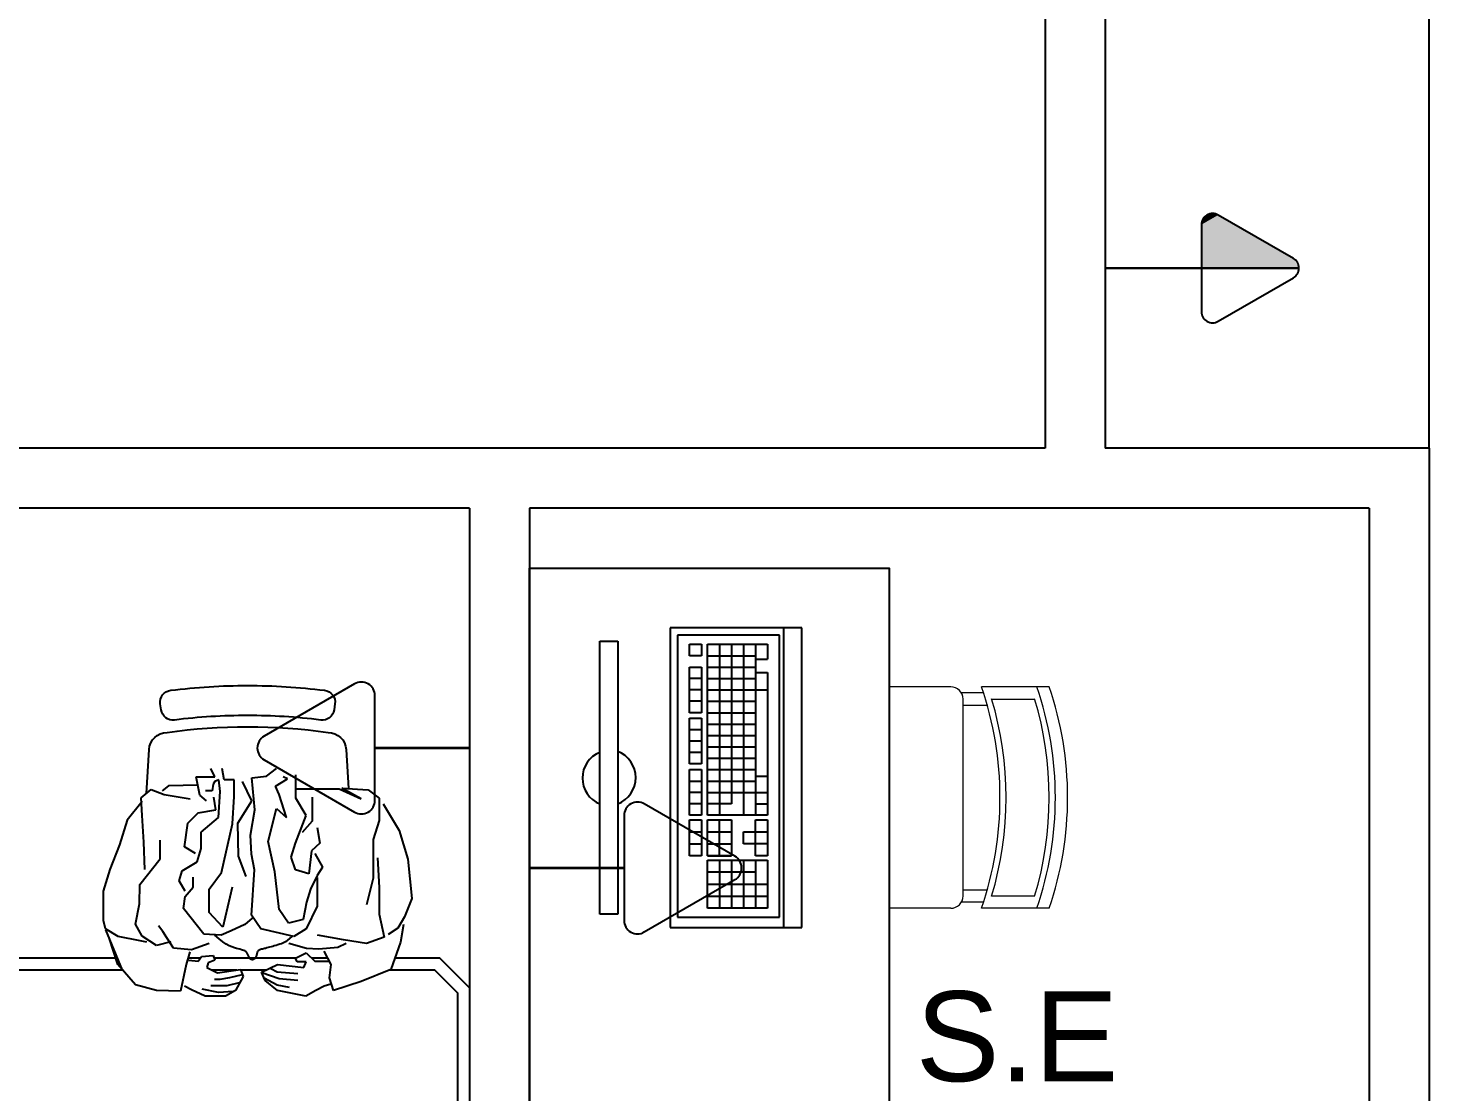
# Model space of a CAD drawing. Header units: millimetres. Extents: x 7034 to 7235, y -465 to -380.
# Drawn here: x 7115.413 to 7117.749, y -408.657 to -406.883 of the extents above; entities that cross this region are included whole.
import ezdxf

# ---------------------------------------------------------------- set-up
doc = ezdxf.new("R2010")
doc.units = ezdxf.units.MM
doc.header["$LTSCALE"] = 0.005
doc.linetypes.add('CONTINUO', pattern=[0])
doc.layers.get('0').update_dxf_attribs({"linetype": 'CONTINUO'})
doc.layers.add('0-LAYOUT', color=250, linetype='Continuous', lineweight=25)
for name, color, linetype in [('0-TOMADAS', 12, 'Continuous'), ('ARQ-PEITORIAL', 4, 'Continuous'), ('ARQ_MOBILIARIO 2', 252, 'Continuous'), ('ARQ_TXT_AMBIENTE', 3, 'Continuous')]:
    doc.layers.add(name, color=color, linetype=linetype)
doc.styles.get("Standard").update_dxf_attribs({"font": 'arial.ttf'})

# ---------------------------------------------------------------- blocks, each defined once
blk = doc.blocks.new('vafres')
at = {"lineweight": 13, "ltscale": 0.2}
for p, q in [((2157.847, 914.6481), (2157.847, 914.5352)), ((2158.2163, 914.6481), (2158.2163, 914.5352)), ((2157.8675, 914.5521), (2157.8675, 914.6239)), ((2158.1958, 914.5521), (2158.1958, 914.6239)), ((2157.8573, 914.5386), (2157.8573, 914.5017)), ((2157.8778, 914.5044), (2157.8778, 914.5455)), ((2158.1856, 914.5044), (2158.1856, 914.5448)), ((2158.2061, 914.5386), (2158.2061, 914.5017)), ((2158.1958, 914.5044), (2157.8675, 914.5044)), ((2157.847, 914.4839), (2157.847, 914.3813)), ((2158.2163, 914.4839), (2158.2163, 914.3813))]:
    blk.add_line(p, q, dxfattribs=at)
for centre, radius, start, end in [((2158.0317, 914.1094), 0.5694, 71.0753, 108.9246), ((2158.0317, 914.0889), 0.5694, 71.0753, 108.9246), ((2158.0317, 914.0787), 0.5694, 73.2016, 106.7984), ((2158.0317, 914.0787), 0.5694, 73.2016, 106.7984), ((2158.0317, 914.0069), 0.5694, 73.2016, 106.7984), ((2158.0317, 913.9966), 0.5694, 71.0753, 108.9246), ((2157.8675, 914.4839), 0.0205, 90, 180), ((2158.1958, 914.4839), 0.0205, 360, 90)]:
    blk.add_arc(centre, radius, start, end, dxfattribs=at)
blk = doc.blocks.new('TOMADA-H30')
blk.add_lwpolyline([(-0.1082, 0.1955), (0.1082, 0.1955, 0.57735), (0.1324, 0.2375), (0.0242, 0.4248, 0.57735), (-0.0242, 0.4248), (-0.1324, 0.2375, 0.57735)], format="xyb", close=True)
at = {"const_width": 0.005}
blk.add_lwpolyline([(0, 0.1955), (0, 0)], dxfattribs=at)
blk = doc.blocks.new('2541982')
at = {"layer": '0-TOMADAS', "xscale": 0.6451236243583418, "yscale": 0.6451236243583418, "zscale": 0.6451236243583418, "rotation": 270}
blk.add_blockref('TOMADA-H30', (3218.8519, 1440.9676), dxfattribs=at)
blk = doc.blocks.new('A$C37D84435')
at = {"layer": 'ARQ_TXT_AMBIENTE', "insert": (10.0859, -3.7055), "char_height": 0.15, "attachment_point": 1}
blk.add_mtext_dynamic_manual_height_columns(' S.E', width=1.652661, gutter_width=12.5, heights=[0], dxfattribs=at)
blk = doc.blocks.new('TOMADA-H115')
blk.add_lwpolyline([(-0.066, 0.1461), (0.066, 0.1461, 0.57735), (0.0807, 0.1717), (0.0148, 0.2859, 0.57735), (-0.0148, 0.2859), (-0.0807, 0.1717, 0.57735)], format="xyb", close=True)
blk.add_lwpolyline([(-0.066, 0.1461), (0.066, 0.1461, 0.57735), (0.0807, 0.1717), (0.0148, 0.2859, 0.57735), (-0.0148, 0.2859), (-0.0807, 0.1717, 0.57735)], format="xyb", close=True)
at = {"const_width": 0.00374}
blk.add_lwpolyline([(0, 0.2945), (0, 0)], dxfattribs=at)
for points in [[(-0.066, 0.1461), (-0.0807, 0.1717), (0, 0.1461), (0, 0.2945)], [(-0.0807, 0.1717), (0, 0.2945), (-0.0148, 0.2859)], [(-0.081, 0.1552), (-0.0807, 0.1717), (-0.083, 0.1641)], [(-0.083, 0.1641), (-0.0807, 0.1717), (-0.0822, 0.1683)], [(-0.066, 0.1461), (-0.0807, 0.1717), (-0.081, 0.1552)], [(-0.081, 0.1552), (-0.083, 0.1641), (-0.0827, 0.1597)], [(-0.081, 0.1552), (-0.066, 0.1461), (-0.0742, 0.1482)], [(-0.081, 0.1552), (-0.0742, 0.1482), (-0.0782, 0.1513)], [(-0.0742, 0.1482), (-0.066, 0.1461), (-0.0702, 0.1466)]]:
    blk.add_solid(points)

msp = doc.modelspace()

# ---------------------------------------------------------------- linework, layer by layer
at = {"layer": '0-LAYOUT'}
for p, q in [((7117.749, -407.5832), (7117.749, -404.8832)), ((7116.4834, -407.8826), (7116.4834, -408.3826)), ((7116.6734, -407.8826), (7116.4834, -407.8826)), ((7116.6734, -408.3826), (7116.6734, -407.8826)), ((7116.7034, -407.8826), (7116.6734, -407.8826)), ((7116.7034, -408.3826), (7116.7034, -407.8826)), ((7116.3662, -408.3601), (7116.3662, -407.905)), ((7116.3662, -407.905), (7116.3962, -407.905)), ((7116.3962, -407.905), (7116.3962, -408.3601)), ((7116.496, -407.8953), (7116.496, -408.3653)), ((7116.666, -407.8953), (7116.496, -407.8953)), ((7116.516, -407.9293), (7116.516, -407.9103)), ((7116.516, -407.9103), (7116.536, -407.9103)), ((7116.536, -407.9103), (7116.536, -407.9293)), ((7116.546, -408.1953), (7116.546, -407.9103)), ((7116.546, -407.9103), (7116.646, -407.9103)), ((7116.566, -407.9103), (7116.566, -408.1953)), ((7116.586, -407.9103), (7116.586, -408.1763)), ((7116.606, -407.9103), (7116.606, -408.1953)), ((7116.626, -407.9103), (7116.626, -408.1953)), ((7116.646, -407.9103), (7116.646, -407.9349)), ((7116.666, -408.3653), (7116.666, -407.8953)), ((7116.536, -407.9293), (7116.516, -407.9293)), ((7116.546, -407.9293), (7116.626, -407.9293)), ((7116.626, -407.9349), (7116.646, -407.9349)), ((7116.516, -408.0243), (7116.516, -407.9483)), ((7116.516, -407.9483), (7116.536, -407.9483)), ((7116.536, -407.9483), (7116.536, -408.0243)), ((7116.546, -407.9483), (7116.626, -407.9483)), ((7116.626, -407.9573), (7116.646, -407.9573)), ((7116.646, -407.9573), (7116.646, -408.1953)), ((7116.536, -407.9673), (7116.516, -407.9673)), ((7116.546, -407.9673), (7116.626, -407.9673)), ((7116.536, -407.9863), (7116.516, -407.9863)), ((7116.536, -408.0053), (7116.516, -408.0053)), ((7116.546, -407.9863), (7116.646, -407.9863)), ((7116.546, -408.0053), (7116.626, -408.0053)), ((7116.536, -408.0243), (7116.516, -408.0243)), ((7116.546, -408.0243), (7116.626, -408.0243)), ((7116.516, -408.1094), (7116.516, -408.0334)), ((7116.516, -408.0334), (7116.536, -408.0334)), ((7116.516, -408.0524), (7116.536, -408.0524)), ((7116.536, -408.0334), (7116.536, -408.1094)), ((7116.546, -408.0433), (7116.626, -408.0433)), ((7116.516, -408.0714), (7116.536, -408.0714)), ((7116.546, -408.0623), (7116.626, -408.0623)), ((7116.516, -408.0904), (7116.536, -408.0904)), ((7116.546, -408.0813), (7116.626, -408.0813)), ((7116.536, -408.1094), (7116.516, -408.1094)), ((7116.516, -408.1953), (7116.516, -408.1193)), ((7116.516, -408.1193), (7116.536, -408.1193)), ((7116.536, -408.1193), (7116.536, -408.1953)), ((7116.546, -408.1003), (7116.626, -408.1003)), ((7116.546, -408.1193), (7116.626, -408.1193)), ((7116.516, -408.1383), (7116.536, -408.1383)), ((7116.546, -408.1383), (7116.626, -408.1383)), ((7116.626, -408.1303), (7116.646, -408.1303)), ((7116.536, -408.1573), (7116.516, -408.1573)), ((7116.546, -408.1573), (7116.646, -408.1573)), ((7116.536, -408.1763), (7116.516, -408.1763)), ((7116.586, -408.1763), (7116.546, -408.1763)), ((7116.626, -408.1763), (7116.646, -408.1763)), ((7116.536, -408.1953), (7116.516, -408.1953)), ((7116.516, -408.2628), (7116.516, -408.2028)), ((7116.516, -408.2028), (7116.536, -408.2028)), ((7116.536, -408.2028), (7116.536, -408.2628)), ((7116.646, -408.1953), (7116.546, -408.1953)), ((7116.546, -408.2628), (7116.546, -408.2028)), ((7116.546, -408.2028), (7116.586, -408.2028)), ((7116.566, -408.2628), (7116.566, -408.2028)), ((7116.586, -408.2028), (7116.586, -408.2628)), ((7116.626, -408.2028), (7116.646, -408.2028)), ((7116.626, -408.2628), (7116.626, -408.2028)), ((7116.646, -408.2028), (7116.646, -408.2628)), ((7116.516, -408.2228), (7116.536, -408.2228)), ((7116.546, -408.2228), (7116.586, -408.2228)), ((7116.606, -408.2428), (7116.606, -408.2228)), ((7116.606, -408.2228), (7116.646, -408.2228)), ((7116.516, -408.2428), (7116.536, -408.2428)), ((7116.546, -408.2428), (7116.586, -408.2428)), ((7116.646, -408.2428), (7116.606, -408.2428)), ((7116.536, -408.2628), (7116.516, -408.2628)), ((7116.586, -408.2628), (7116.546, -408.2628)), ((7116.546, -408.2628), (7116.586, -408.2628)), ((7116.546, -408.3503), (7116.546, -408.2703)), ((7116.546, -408.2703), (7116.646, -408.2703)), ((7116.566, -408.2703), (7116.566, -408.3503)), ((7116.586, -408.2703), (7116.586, -408.3503)), ((7116.606, -408.2703), (7116.606, -408.3503)), ((7116.646, -408.2628), (7116.626, -408.2628)), ((7116.626, -408.2703), (7116.626, -408.3503)), ((7116.646, -408.2703), (7116.646, -408.3503)), ((7116.626, -408.2903), (7116.546, -408.2903)), ((7116.546, -408.3103), (7116.646, -408.3103)), ((7116.546, -408.3303), (7116.646, -408.3303)), ((7116.646, -408.3503), (7116.546, -408.3503)), ((7116.3962, -408.3601), (7116.3662, -408.3601)), ((7116.496, -408.3653), (7116.666, -408.3653)), ((7116.4834, -408.3826), (7116.6734, -408.3826)), ((7116.6734, -408.3826), (7116.7034, -408.3826))]:
    msp.add_line(p, q, dxfattribs=at)
msp.add_lwpolyline([(7116.249, -409.5832), (7116.249, -407.7832), (7116.849, -407.7832), (7116.849, -409.5832)], close=True, dxfattribs=at)
at = {"layer": '0-LAYOUT', "linetype": 'ByBlock'}
msp.add_lwpolyline([(7115.779, -408.029, 0.030867), (7115.657, -408.0366, -0.408428), (7115.6348, -408.0196), (7115.6333, -408.0097, -0.419966), (7115.6507, -407.987, -0.030916), (7115.779, -407.979, -0.030916), (7115.9073, -407.987, -0.419966), (7115.9246, -408.0097), (7115.9232, -408.0196, -0.408428), (7115.9009, -408.0366, 0.030867)], format="xyb", close=True, dxfattribs=at)
msp.add_lwpolyline([(7115.6103, -408.1589), (7115.6148, -408.0857, -0.399285), (7115.6447, -408.0573, -0.071734), (7115.9132, -408.0573, -0.399285), (7115.9432, -408.0857), (7115.9471, -408.1508)], format="xyb", dxfattribs=at)
for points in [[(7114.4614, -408.4332), (7115.5621, -408.4332)], [(7115.6797, -408.4332), (7115.7004, -408.4332)], [(7115.7228, -408.4332), (7115.8599, -408.4332)], [(7115.8856, -408.4332), (7115.9127, -408.4332)], [(7116.0246, -408.4332), (7116.099, -408.4332), (7116.149, -408.4832), (7116.149, -409.2832), (7116.099, -409.3332), (7116.0747, -409.3332)], [(7114.4454, -408.4532), (7115.5705, -408.4532)], [(7115.7193, -408.4532), (7115.7611, -408.4532)], [(7115.7676, -408.4532), (7115.8099, -408.4532)], [(7116.0158, -408.4532), (7116.0907, -408.4532), (7116.129, -408.4915), (7116.129, -409.2749), (7116.0907, -409.3132), (7116.0749, -409.3132)]]:
    msp.add_lwpolyline(points, dxfattribs=at)
at = {"layer": '0-LAYOUT'}
for centre, radius, start, end in [((7116.3834, -408.1334), 0.0462, 111.7976, 248.2024), ((7116.3795, -408.1326), 0.0468, 290.9733, 69.0267)]:
    msp.add_arc(centre, radius, start, end, dxfattribs=at)
at = {"layer": 'ARQ-PEITORIAL'}
for p, q in [((7117.109, -404.7832), (7117.109, -407.5832)), ((7117.209, -404.7832), (7117.209, -407.5832)), ((7117.109, -407.5832), (7112.279, -407.5832)), ((7117.749, -407.5832), (7117.209, -407.5832)), ((7117.749, -407.5832), (7117.749, -410.0832)), ((7116.149, -407.6832), (7112.379, -407.6832)), ((7116.149, -407.6832), (7116.149, -410.1832)), ((7116.249, -407.6832), (7116.249, -410.1832)), ((7117.649, -407.6832), (7116.249, -407.6832)), ((7117.649, -407.6832), (7117.649, -410.0832))]:
    msp.add_line(p, q, dxfattribs=at)
at = {"layer": 'ARQ_MOBILIARIO 2', "linetype": 'Continuous'}
for p, q in [((7115.7243, -408.1313), (7115.7179, -408.1173)), ((7115.7399, -408.136), (7115.7363, -408.1174)), ((7115.8106, -408.13), (7115.8271, -408.1174)), ((7115.6961, -408.1453), (7115.6473, -408.1465)), ((7115.6932, -408.1313), (7115.7243, -408.1313)), ((7115.6996, -408.1618), (7115.6932, -408.1313)), ((7115.7216, -408.1433), (7115.7197, -408.1546)), ((7115.7243, -408.1393), (7115.7216, -408.1433)), ((7115.7308, -408.136), (7115.7243, -408.1393)), ((7115.7335, -408.1559), (7115.7308, -408.136)), ((7115.7565, -408.136), (7115.7399, -408.136)), ((7115.7564, -408.1639), (7115.7565, -408.136)), ((7115.7858, -408.1712), (7115.7702, -408.1393)), ((7115.7858, -408.1327), (7115.8106, -408.13)), ((7115.7913, -408.1865), (7115.7858, -408.1327)), ((7115.8253, -408.1467), (7115.8454, -408.1347)), ((7115.8454, -408.1347), (7115.8381, -408.1314)), ((7115.8592, -408.1666), (7115.8592, -408.1281)), ((7115.6014, -408.1664), (7115.6179, -408.1525)), ((7115.6032, -408.1957), (7115.6014, -408.1664)), ((7115.6179, -408.1525), (7115.6399, -408.1605)), ((7115.6473, -408.1465), (7115.6363, -408.1545)), ((7115.6399, -408.1605), (7115.683, -408.1678)), ((7115.7106, -408.1712), (7115.6996, -408.1618)), ((7115.7197, -408.1546), (7115.7087, -408.1545)), ((7115.7261, -408.1865), (7115.7225, -408.1652)), ((7115.7307, -408.1991), (7115.7335, -408.1559)), ((7115.7536, -408.2097), (7115.7564, -408.1639)), ((7115.8317, -408.1606), (7115.8253, -408.1467)), ((7115.8436, -408.1992), (7115.8317, -408.1606)), ((7115.8592, -408.1514), (7115.9317, -408.1514)), ((7115.8766, -408.1959), (7115.8592, -408.1666)), ((7115.8867, -408.1653), (7115.8867, -408.2052)), ((7115.9317, -408.1514), (7115.9684, -408.1681)), ((7115.9363, -408.1501), (7115.9803, -408.1528)), ((7115.9684, -408.1681), (7115.9363, -408.1501)), ((7115.9803, -408.1528), (7115.9986, -408.1668)), ((7115.9986, -408.1668), (7115.9986, -408.204)), ((7115.6032, -408.1724), (7115.5784, -408.2036)), ((7115.6793, -408.2083), (7115.6968, -408.1911)), ((7115.6968, -408.1911), (7115.7261, -408.1865)), ((7115.7628, -408.2084), (7115.7858, -408.1712)), ((7115.7839, -408.2284), (7115.7913, -408.1865)), ((7115.8132, -408.239), (7115.8271, -408.1839)), ((7115.8271, -408.1839), (7115.8436, -408.1992)), ((7116.005, -408.1761), (7116.0316, -408.2206)), ((7115.5784, -408.2036), (7115.5655, -408.2448)), ((7115.6059, -408.2402), (7115.6032, -408.1957)), ((7115.6738, -408.2482), (7115.6793, -408.2083)), ((7115.7013, -408.2236), (7115.7307, -408.1991)), ((7115.7352, -408.2908), (7115.7536, -408.2097)), ((7115.7637, -408.2636), (7115.7628, -408.2084)), ((7115.8591, -408.2417), (7115.8766, -408.1959)), ((7115.8867, -408.2052), (7115.8701, -408.2238)), ((7115.8949, -408.2158), (7115.8995, -408.2418)), ((7115.9986, -408.204), (7115.9885, -408.2359)), ((7115.6334, -408.2681), (7115.6334, -408.2369)), ((7115.7013, -408.2509), (7115.7013, -408.2236)), ((7115.7857, -408.2603), (7115.7839, -408.2284)), ((7115.8242, -408.2895), (7115.8132, -408.239)), ((7115.9885, -408.2359), (7115.9884, -408.3003)), ((7116.0316, -408.2206), (7116.0462, -408.2685)), ((7115.5655, -408.2448), (7115.549, -408.286)), ((7115.6077, -408.286), (7115.6059, -408.2402)), ((7115.6921, -408.2589), (7115.6738, -408.2482)), ((7115.6949, -408.2728), (7115.7013, -408.2509)), ((7115.7903, -408.2862), (7115.7857, -408.2603)), ((7115.8518, -408.265), (7115.8591, -408.2417)), ((7115.8857, -408.2544), (7115.8811, -408.2929)), ((7115.8995, -408.2418), (7115.8857, -408.2544)), ((7115.8912, -408.259), (7115.904, -408.2816)), ((7115.549, -408.286), (7115.5379, -408.3218)), ((7115.5994, -408.3106), (7115.6334, -408.2681)), ((7115.6701, -408.2881), (7115.6949, -408.2728)), ((7115.7765, -408.2975), (7115.7637, -408.2636)), ((7115.8591, -408.2862), (7115.8518, -408.265)), ((7115.904, -408.2816), (7115.8948, -408.2956)), ((7115.9958, -408.2664), (7115.9985, -408.3156)), ((7116.0462, -408.2685), (7116.0526, -408.3342)), ((7115.6646, -408.3047), (7115.6701, -408.2881)), ((7115.6746, -408.322), (7115.6646, -408.3047)), ((7115.6884, -408.3153), (7115.6884, -408.2987)), ((7115.715, -408.3187), (7115.7352, -408.2908)), ((7115.7856, -408.3619), (7115.7903, -408.2862)), ((7115.8315, -408.3527), (7115.8242, -408.2895)), ((7115.8811, -408.2929), (7115.8591, -408.2862)), ((7115.8948, -408.2956), (7115.8838, -408.3188)), ((7115.8948, -408.2989), (7115.8948, -408.3467)), ((7115.9884, -408.3003), (7115.9774, -408.3448)), ((7115.5379, -408.3218), (7115.5379, -408.3703)), ((7115.5985, -408.3432), (7115.5994, -408.3106)), ((7115.6719, -408.3505), (7115.6746, -408.3306)), ((7115.6746, -408.3306), (7115.6884, -408.3153)), ((7115.715, -408.3572), (7115.715, -408.3187)), ((7115.7535, -408.3154), (7115.7379, -408.3818)), ((7115.8838, -408.3188), (7115.8774, -408.3401)), ((7115.9985, -408.3156), (7115.9985, -408.3601)), ((7115.592, -408.377), (7115.5985, -408.3432)), ((7115.7058, -408.3937), (7115.6719, -408.3505)), ((7115.8471, -408.3753), (7115.8315, -408.3527)), ((7115.8774, -408.3401), (7115.8718, -408.3693)), ((7115.8948, -408.3467), (7115.8764, -408.3846)), ((7116.0526, -408.3342), (7116.0407, -408.3648)), ((7115.5379, -408.3703), (7115.5416, -408.3843)), ((7115.603, -408.397), (7115.592, -408.377)), ((7115.7379, -408.3818), (7115.715, -408.3572)), ((7115.7746, -408.3772), (7115.7517, -408.3878)), ((7115.7865, -408.3666), (7115.7746, -408.3772)), ((7115.8012, -408.3845), (7115.7856, -408.3619)), ((7115.8718, -408.3693), (7115.8471, -408.3753)), ((7115.9985, -408.3601), (7116.0067, -408.3987)), ((7116.0407, -408.3648), (7116.0296, -408.3834)), ((7116.0388, -408.3774), (7116.0342, -408.4067)), ((7115.5416, -408.3843), (7115.5627, -408.3969)), ((7115.5706, -408.4533), (7115.5425, -408.3863)), ((7115.5626, -408.4441), (7115.5489, -408.4016)), ((7115.5627, -408.3969), (7115.5993, -408.4043)), ((7115.6269, -408.4123), (7115.603, -408.397)), ((7115.6379, -408.389), (7115.6306, -408.3797)), ((7115.6443, -408.3997), (7115.6379, -408.389)), ((7115.6553, -408.417), (7115.6443, -408.3997)), ((7115.7351, -408.3951), (7115.7058, -408.3937)), ((7115.7313, -408.4013), (7115.7241, -408.3951)), ((7115.7377, -408.4063), (7115.7313, -408.4013)), ((7115.7517, -408.3878), (7115.7351, -408.3951)), ((7115.8562, -408.3972), (7115.8012, -408.3845)), ((7115.8491, -408.4008), (7115.8457, -408.4037)), ((7115.8526, -408.3972), (7115.8491, -408.4008)), ((7115.8764, -408.3846), (7115.8562, -408.3972)), ((7115.9388, -408.4032), (7115.8957, -408.3952)), ((7116.0067, -408.3987), (7115.9773, -408.4093)), ((7116.0296, -408.3834), (7116.0131, -408.394)), ((7115.5993, -408.4043), (7115.6104, -408.4063)), ((7115.6507, -408.4063), (7115.6269, -408.4123)), ((7115.6856, -408.4196), (7115.6553, -408.417)), ((7115.6828, -408.423), (7115.6764, -408.4442)), ((7115.7149, -408.409), (7115.6856, -408.4196)), ((7115.7434, -408.41), (7115.7377, -408.4063)), ((7115.7485, -408.4128), (7115.7434, -408.41)), ((7115.7529, -408.4148), (7115.7485, -408.4128)), ((7115.7569, -408.4162), (7115.7529, -408.4148)), ((7115.7604, -408.4172), (7115.7569, -408.4162)), ((7115.7635, -408.418), (7115.7604, -408.4172)), ((7115.7662, -408.4187), (7115.7635, -408.418)), ((7115.7686, -408.4194), (7115.7662, -408.4187)), ((7115.7707, -408.4201), (7115.7686, -408.4194)), ((7115.7725, -408.4208), (7115.7707, -408.4201)), ((7115.7741, -408.4215), (7115.7725, -408.4208)), ((7115.7754, -408.4223), (7115.7741, -408.4215)), ((7115.7765, -408.4231), (7115.7754, -408.4223)), ((7115.7775, -408.424), (7115.7765, -408.4231)), ((7115.7782, -408.425), (7115.7775, -408.424)), ((7115.7789, -408.4261), (7115.7782, -408.425)), ((7115.7795, -408.4272), (7115.7789, -408.4261)), ((7115.7946, -408.4256), (7115.7943, -408.4267)), ((7115.7948, -408.4246), (7115.7946, -408.4256)), ((7115.7951, -408.4235), (7115.7948, -408.4246)), ((7115.7955, -408.4226), (7115.7951, -408.4235)), ((7115.796, -408.4218), (7115.7955, -408.4226)), ((7115.7966, -408.4211), (7115.796, -408.4218)), ((7115.7973, -408.4205), (7115.7966, -408.4211)), ((7115.7983, -408.42), (7115.7973, -408.4205)), ((7115.7994, -408.4195), (7115.7983, -408.42)), ((7115.8006, -408.4191), (7115.7994, -408.4195)), ((7115.8021, -408.4188), (7115.8006, -408.4191)), ((7115.8036, -408.4184), (7115.8021, -408.4188)), ((7115.8053, -408.4181), (7115.8036, -408.4184)), ((7115.8071, -408.4176), (7115.8053, -408.4181)), ((7115.8091, -408.4172), (7115.8071, -408.4176)), ((7115.8112, -408.4166), (7115.8091, -408.4172)), ((7115.8134, -408.416), (7115.8112, -408.4166)), ((7115.8157, -408.4153), (7115.8134, -408.416)), ((7115.8182, -408.4146), (7115.8157, -408.4153)), ((7115.8208, -408.4139), (7115.8182, -408.4146)), ((7115.8235, -408.4131), (7115.8208, -408.4139)), ((7115.8264, -408.4123), (7115.8235, -408.4131)), ((7115.8294, -408.4115), (7115.8264, -408.4123)), ((7115.8325, -408.4105), (7115.8294, -408.4115)), ((7115.8357, -408.4094), (7115.8325, -408.4105)), ((7115.839, -408.4079), (7115.8357, -408.4094)), ((7115.8423, -408.4061), (7115.839, -408.4079)), ((7115.8457, -408.4037), (7115.8423, -408.4061)), ((7115.8773, -408.4172), (7115.848, -408.4092)), ((7115.859, -408.4337), (7115.8764, -408.4245)), ((7115.8764, -408.4245), (7115.8911, -408.4384)), ((7115.8975, -408.4185), (7115.8773, -408.4172)), ((7115.9296, -408.4159), (7115.8975, -408.4185)), ((7115.9186, -408.4444), (7115.9067, -408.4218)), ((7115.9434, -408.4092), (7115.9296, -408.4159)), ((7115.9773, -408.4093), (7115.9388, -408.4032)), ((7116.0342, -408.4067), (7116.0176, -408.4525)), ((7115.5919, -408.478), (7115.5626, -408.4441)), ((7115.6764, -408.4442), (7115.6672, -408.4887)), ((7115.681, -408.4369), (7115.6966, -408.4383)), ((7115.6966, -408.4383), (7115.7021, -408.431)), ((7115.7021, -408.431), (7115.7213, -408.429)), ((7115.7131, -408.4416), (7115.7112, -408.4489)), ((7115.7112, -408.4489), (7115.7287, -408.4582)), ((7115.7241, -408.437), (7115.7131, -408.4416)), ((7115.7213, -408.429), (7115.7241, -408.437)), ((7115.78, -408.4284), (7115.7795, -408.4272)), ((7115.7804, -408.4295), (7115.78, -408.4284)), ((7115.7809, -408.4306), (7115.7804, -408.4295)), ((7115.7814, -408.4317), (7115.7809, -408.4306)), ((7115.7819, -408.4327), (7115.7814, -408.4317)), ((7115.7825, -408.4336), (7115.7819, -408.4327)), ((7115.7832, -408.4344), (7115.7825, -408.4336)), ((7115.7839, -408.4351), (7115.7832, -408.4344)), ((7115.7847, -408.4356), (7115.7839, -408.4351)), ((7115.7856, -408.436), (7115.7847, -408.4356)), ((7115.7864, -408.4362), (7115.7856, -408.436)), ((7115.7873, -408.4362), (7115.7864, -408.4362)), ((7115.7882, -408.436), (7115.7873, -408.4362)), ((7115.789, -408.4356), (7115.7882, -408.436)), ((7115.7898, -408.435), (7115.789, -408.4356)), ((7115.7906, -408.4343), (7115.7898, -408.435)), ((7115.7914, -408.4334), (7115.7906, -408.4343)), ((7115.7921, -408.4324), (7115.7914, -408.4334)), ((7115.7927, -408.4313), (7115.7921, -408.4324)), ((7115.7932, -408.4302), (7115.7927, -408.4313)), ((7115.7937, -408.429), (7115.7932, -408.4302)), ((7115.794, -408.4279), (7115.7937, -408.429)), ((7115.7943, -408.4267), (7115.794, -408.4279)), ((7115.802, -408.457), (7115.8287, -408.4444)), ((7115.8287, -408.4444), (7115.8727, -408.449)), ((7115.8617, -408.4397), (7115.859, -408.4337)), ((7115.8764, -408.4397), (7115.8617, -408.4397)), ((7115.8727, -408.449), (7115.8764, -408.4397)), ((7115.8911, -408.4384), (7115.914, -408.4384)), ((7115.9158, -408.4664), (7115.9186, -408.4444)), ((7115.7329, -408.4691), (7115.7236, -408.4691)), ((7115.7287, -408.4582), (7115.7672, -408.4523)), ((7115.749, -408.4666), (7115.7329, -408.4691)), ((7115.7698, -408.4614), (7115.749, -408.4666)), ((7115.7718, -408.4642), (7115.7589, -408.4875)), ((7115.7672, -408.4523), (7115.7718, -408.4642)), ((7115.8085, -408.4709), (7115.802, -408.457)), ((7115.8315, -408.4682), (7115.8025, -408.4578)), ((7115.8284, -408.4785), (7115.8066, -408.4671)), ((7115.8286, -408.4875), (7115.8085, -408.4709)), ((7115.8284, -408.4567), (7115.8175, -408.4516)), ((7115.8626, -408.4599), (7115.8284, -408.4567)), ((7115.8626, -408.4708), (7115.8315, -408.4682)), ((7115.9222, -408.4876), (7115.9158, -408.4664)), ((7115.9681, -408.4724), (7115.9222, -408.4876)), ((7116.0176, -408.4525), (7115.9681, -408.4724)), ((7115.6268, -408.4874), (7115.5919, -408.478)), ((7115.6672, -408.4887), (7115.6268, -408.4874)), ((7115.6855, -408.4861), (7115.6736, -408.4801)), ((7115.7084, -408.4967), (7115.6855, -408.4861)), ((7115.7303, -408.4909), (7115.7033, -408.4852)), ((7115.7444, -408.4795), (7115.7179, -408.4795)), ((7115.7547, -408.4889), (7115.7303, -408.4909)), ((7115.7589, -408.4875), (7115.7424, -408.4968)), ((7115.7651, -408.4749), (7115.7444, -408.4795)), ((7115.8486, -408.4827), (7115.8284, -408.4785)), ((7115.8763, -408.4969), (7115.8286, -408.4875)), ((7115.8928, -408.4876), (7115.8763, -408.4969)), ((7115.9066, -408.4803), (7115.8928, -408.4876)), ((7115.9176, -408.477), (7115.9066, -408.4803)), ((7115.7424, -408.4968), (7115.7084, -408.4967))]:
    msp.add_line(p, q, dxfattribs=at)

# ---------------------------------------------------------------- block references
at = {"xscale": 1.249890158726032, "yscale": 1.249890158726032, "zscale": 1.249890158726032}
for p, rotation in [((11139.3603, 1392.968), 179.9999999998978), ((3093.0377, -2209.3344), 359.9999999999303)]:
    msp.add_blockref('2541982', p, dxfattribs=dict(at, rotation=rotation))
at = {"layer": '0-LAYOUT', "rotation": 270}
msp.add_blockref('vafres', (6202.4676, 1749.8659), dxfattribs=at)
at = {"layer": '0-TOMADAS', "xscale": 1.097539416742506, "yscale": 1.097539416742506, "zscale": 1.097539416742506, "rotation": 269.9999999999999}
msp.add_blockref('TOMADA-H115', (7117.209, -407.2832), dxfattribs=at)
at = {"layer": 'ARQ-PEITORIAL'}
msp.add_blockref('A$C37D84435', (7106.749, -404.7832), dxfattribs=at)

doc.saveas('drawing.dxf')
